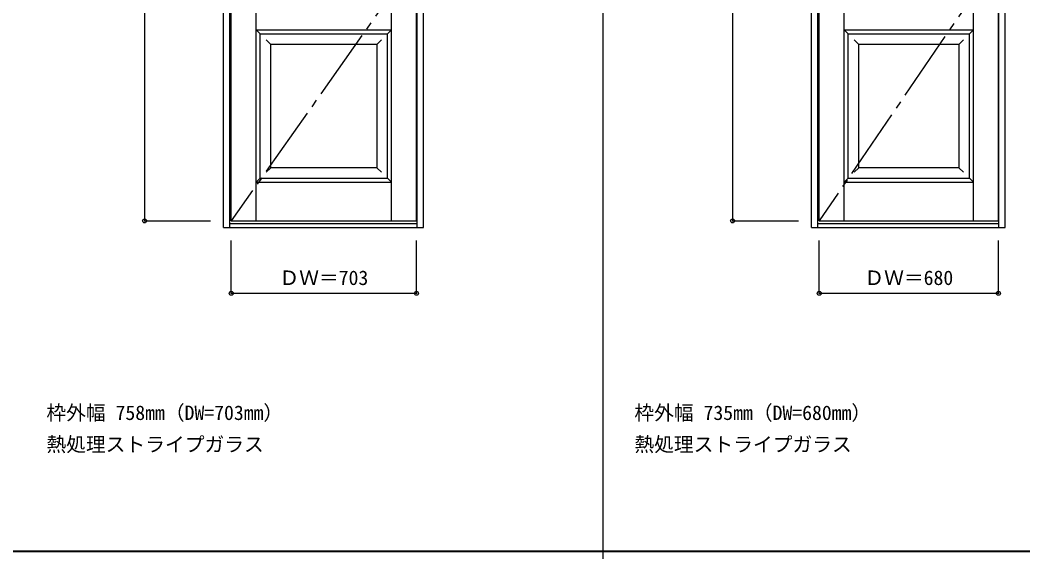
# Model space of a CAD drawing. Units: millimetres, scale not verified. Extents: x -6000 to 5700, y -4307 to 4175.
# Drawn here: x -1007 to 2799, y 186 to 2206 of the extents above; entities that cross this region are included whole.
import ezdxf
from ezdxf.enums import TextEntityAlignment as Align

# ---------------------------------------------------------------- set-up
doc = ezdxf.new("R2010")
doc.units = ezdxf.units.MM
doc.header["$LTSCALE"] = 30
doc.header["$PDMODE"] = 32
doc.header["$PDSIZE"] = 15
doc.linetypes.add('CHAIN2', pattern=[12, 9, -1, 1, -1])
for name, color, linetype in [('0-2_扉', 7, 'Continuous'), ('0-4_枠', 3, 'Continuous'), ('0-7', 7, 'CHAIN2'), ('0-A_文字', 7, 'Continuous'), ('0-B_寸法', 7, 'Continuous'), ('F-1_枠', 6, 'Continuous')]:
    doc.layers.add(name, color=color, linetype=linetype)
doc.styles.add('ＭＳ ゴシック', font='')
doc.styles.get('ＭＳ ゴシック').set_extended_font_data('MS Gothic')

msp = doc.modelspace()

# ---------------------------------------------------------------- linework, layer by layer
at = {"layer": '0-2_扉'}
for p, q in [((-205.2, 1443), (-205.2, 3438)), ((402.8, 1443), (402.8, 3438)), ((2026.4, 1443), (2026.4, 3438)), ((2611.4, 1443), (2611.4, 3438)), ((2706.4, 1443), (2706.4, 3438)), ((-110.2, 1443), (-110.2, 2394.73)), ((2121.4, 1443), (2121.4, 2394.73)), ((-110.2, 2168), (-95.2, 2153)), ((-110.2, 2168), (183.8, 2168)), ((-95.2, 1605), (-95.2, 2153)), ((-95.2, 2153), (387.8, 2153)), ((183.8, 2168), (402.8, 2168)), ((387.8, 2153), (402.8, 2168)), ((387.8, 1605), (387.8, 2153)), ((2121.4, 2168), (2136.4, 2153)), ((2121.4, 2168), (2415.4, 2168)), ((2136.4, 2153), (2596.4, 2153)), ((2136.4, 1605), (2136.4, 2153)), ((2403.9, 2168), (2611.4, 2168)), ((2596.4, 2153), (2611.4, 2168)), ((2596.4, 1605), (2596.4, 2153)), ((-55.16, 2113), (-72.84, 2130.68)), ((-55.2, 1645), (-55.2, 2113)), ((347.8, 2113), (-55.16, 2113)), ((347.8, 2113), (365.48, 2130.68)), ((347.8, 2113), (347.8, 1645)), ((2176.44, 2113), (2158.76, 2130.68)), ((2556.4, 2113), (2176.4, 2113)), ((2176.4, 1645), (2176.4, 2113)), ((2556.4, 2113), (2574.08, 2130.68)), ((2556.4, 2113), (2556.4, 1645)), ((-55.2, 1645), (-72.88, 1627.32)), ((-55.2, 1645), (-55.2, 1646.43)), ((347.8, 1645), (-55.2, 1645)), ((347.8, 1645), (365.48, 1627.32)), ((2176.4, 1645), (2158.72, 1627.32)), ((2176.4, 1645), (2176.4, 1646.43)), ((2556.4, 1645), (2176.4, 1645)), ((2556.4, 1645), (2574.08, 1627.32)), ((-95.2, 1605), (-110.2, 1590)), ((-95.2, 1605), (387.8, 1605)), ((387.8, 1605), (402.8, 1590)), ((2136.4, 1605), (2121.4, 1590)), ((-110.2, 1590), (183.8, 1590)), ((183.8, 1590), (402.8, 1590)), ((2121.4, 1590), (2415.4, 1590)), ((2403.9, 1590), (2611.4, 1590)), ((2026.4, 1443), (2706.4, 1443))]:
    msp.add_line(p, q, dxfattribs=at)
for points in [[(-205.2, 1443), (497.8, 1443), (497.8, 3438)], [(2136.4, 1605), (2596.4, 1605), (2611.4, 1590)]]:
    msp.add_lwpolyline(points, dxfattribs=at)
at = {"layer": '0-4_枠'}
for p, q in [((-234.2, 1418), (-234.2, 3465)), ((523.8, 1418), (523.8, 3465)), ((1997.4, 1418), (1997.4, 3465)), ((2732.4, 1418), (2732.4, 3465)), ((-210.2, 1418), (-210.2, 3441)), ((499.8, 1418), (499.8, 3441)), ((2021.4, 1418), (2021.4, 3441)), ((2708.4, 1418), (2708.4, 3441)), ((-234.2, 1418), (523.8, 1418)), ((-210.2, 1433), (499.8, 1433)), ((1997.4, 1418), (2732.4, 1418)), ((2021.4, 1433), (2708.4, 1433))]:
    msp.add_line(p, q, dxfattribs=at)
at = {"layer": '0-7'}
for p, q in [((497.8, 2440.5), (-205.2, 1443)), ((2706.4, 2440.5), (2026.4, 1443))]:
    msp.add_line(p, q, dxfattribs=at)
at = {"layer": '0-B_寸法', "color": 4}
for p, q in [((-534.2, 3438), (-534.2, 1443)), ((1697.4, 3438), (1697.4, 1443)), ((-534.2, 1443), (-284.2, 1443)), ((1697.4, 1443), (1947.4, 1443)), ((-205.2, 1168), (-205.2, 1368)), ((497.8, 1168), (497.8, 1368)), ((2026.4, 1168), (2026.4, 1368)), ((2706.4, 1168), (2706.4, 1368)), ((-205.2, 1168), (497.8, 1168)), ((2026.4, 1168), (2706.4, 1168))]:
    msp.add_line(p, q, dxfattribs=at)
at = {"layer": '0-B_寸法'}
for p in [(-534.2, 1443), (1697.4, 1443), (-205.2, 1168), (497.8, 1168), (2026.4, 1168), (2706.4, 1168)]:
    msp.add_point(p, dxfattribs=at)
at = {"layer": 'F-1_枠'}
for p, q in [((1204.8, 4175), (1204.8, -3790)), ((-6000, 190.5), (5690, 190.5)), ((-6000, 187.5), (5690, 187.5))]:
    msp.add_line(p, q, dxfattribs=at)

# ---------------------------------------------------------------- texts
at = {"layer": '0-A_文字', "style": 'ＭＳ ゴシック'}
for s, p in [('枠外幅 758mm（DW=703mm）', (-906.8, 670.5)), ('枠外幅 735mm（DW=680mm）', (1324.8, 670.5)), ('熱処理ストライプガラス', (-906.8, 550.5)), ('熱処理ストライプガラス', (1324.8, 550.5))]:
    msp.add_text(s, height=54.99, dxfattribs=at).set_placement(p, align=Align.BOTTOM_LEFT)
at = {"layer": '0-B_寸法', "style": 'ＭＳ ゴシック'}
for s, p in [('ＤＷ＝703', (-22.45, 1183)), ('ＤＷ＝680', (2197.65, 1183))]:
    msp.add_text(s, height=54.99, dxfattribs=at).set_placement(p, align=Align.BOTTOM_LEFT)

doc.saveas('drawing.dxf')
